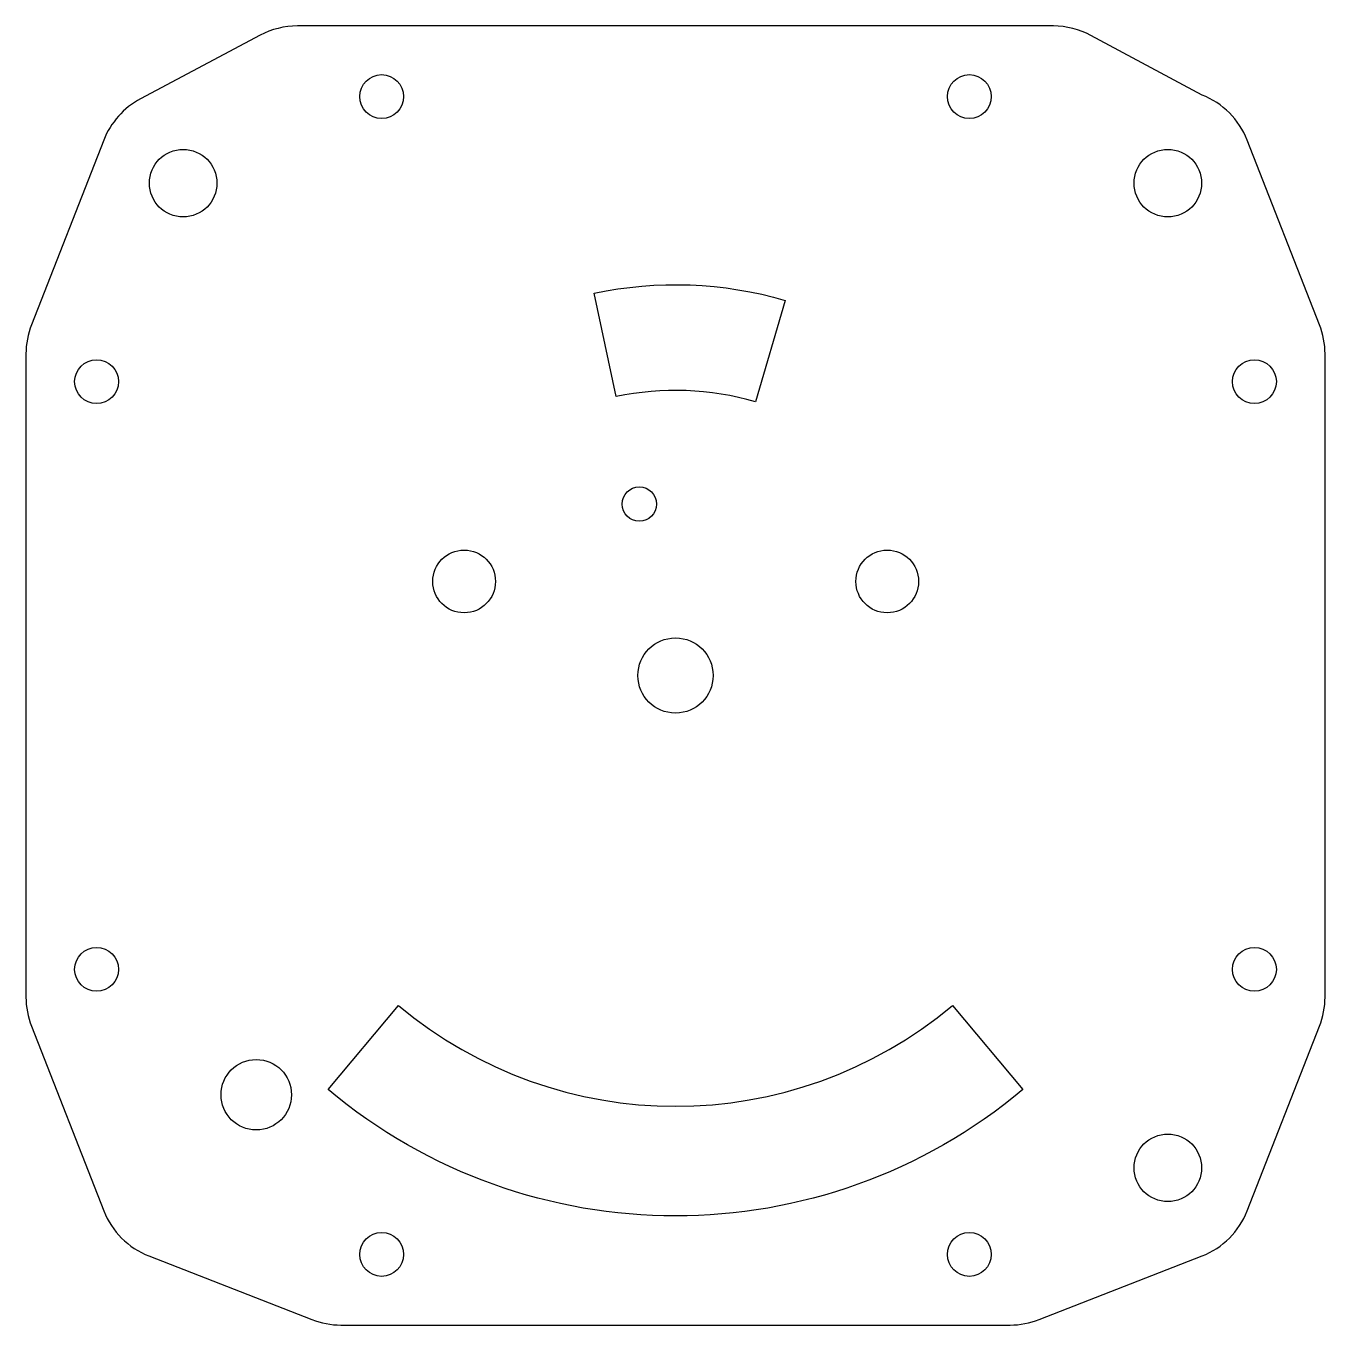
# Model space of a CAD drawing. Header units: millimetres. Extents: x -41.5 to 41.5, y -41.5 to 41.5.
import ezdxf

# ---------------------------------------------------------------- set-up
doc = ezdxf.new("R2010")
doc.units = ezdxf.units.MM
doc.layers.get('0').update_dxf_attribs({"linetype": 'CONTINUOUS'})

msp = doc.modelspace()

# ---------------------------------------------------------------- linework, layer by layer
for points in [[(26.525, 40.862, 0.123752), (24.123, 41.465), (-24.133, 41.465, 0.122813), (-26.519, 40.871), (-34.155, 36.809, 0.179063), (-36.499, 34.177), (-41.116, 22.388, 0.093585), (-41.466, 20.536), (-41.466, -20.536, 0.093585), (-41.116, -22.388), (-36.499, -34.177, 0.209313), (-33.617, -37.056), (-23.214, -41.118, 0.093321), (-21.366, -41.466), (21.366, -41.466, 0.093321), (23.214, -41.118), (33.617, -37.056, 0.209313), (36.499, -34.177), (41.116, -22.388, 0.093585), (41.465, -20.536), (41.465, 20.536, 0.093585), (41.116, 22.388), (36.499, 34.177, 0.209313), (33.617, 37.056)], [(-3.79, 17.801), (-5.195, 24.403, -0.124159), (6.999, 23.948), (5.106, 17.469, 0.124159)], [(-17.677, -21.066, 0.36397), (17.677, -21.066), (22.176, -26.429, -0.36397), (-22.176, -26.429)]]:
    msp.add_lwpolyline(points, format="xyb", close=True)
for centre, radius in [((-18.76, 36.96), 1.4), ((18.76, 36.96), 1.4), ((-31.431, 31.431), 2.159), ((31.431, 31.431), 2.159), ((-36.96, 18.76), 1.4), ((36.96, 18.76), 1.4), ((-2.31, 10.943), 1.1), ((-13.493, 6.003), 2), ((13.515, 6.003), 2), ((0, 0), 2.4), ((-36.96, -18.76), 1.4), ((36.96, -18.76), 1.4), ((-26.765, -26.765), 2.25), ((31.431, -31.431), 2.159), ((-18.76, -36.96), 1.4), ((18.76, -36.96), 1.4)]:
    msp.add_circle(centre, radius)

doc.saveas('drawing.dxf')
